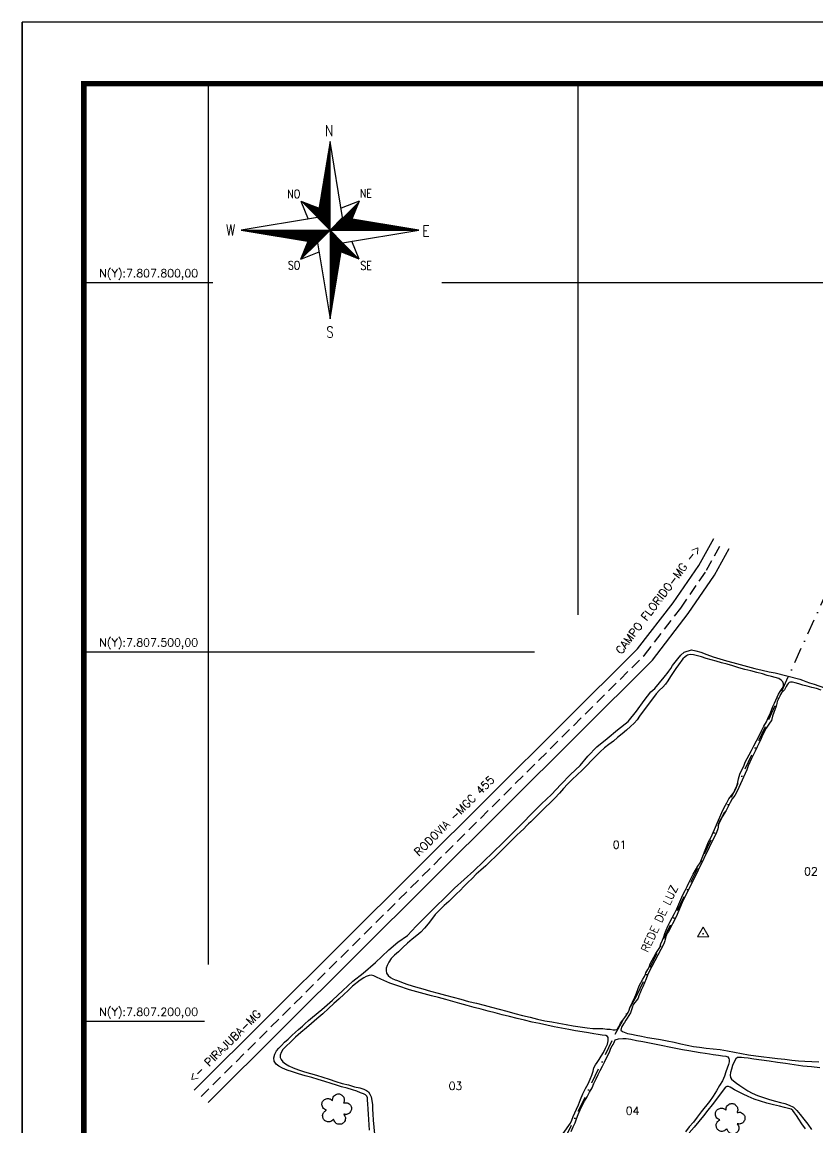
# Model space of a CAD drawing. Header units: millimetres. Extents: x 752549 to 753599, y 7806527 to 7808012.
# Drawn here: x 752549 to 753195, y 7807113 to 7808012 of the extents above; entities that cross this region are included whole.
import ezdxf
from ezdxf.enums import TextEntityAlignment as Align

# ---------------------------------------------------------------- set-up
doc = ezdxf.new("R2010")
doc.units = ezdxf.units.MM
for name, pattern in [('CONTINUO', [0]), ('DASHDOT', [25.4, 12.7, -6.35, 0, -6.35]), ('DASHED', [19.05, 12.7, -6.35]), ('LIN0', [0])]:
    doc.linetypes.add(name, pattern=pattern)
for name, color, linetype in [('0114000699', 1, 'Continuous'), ('0114000699001', 5, 'Continuous'), ('0114000699002', 5, 'Continuous'), ('0114000699003', 5, 'Continuous'), ('0114000699004', 5, 'Continuous'), ('0114000699005', 5, 'Continuous'), ('CONFRONTANTES', 7, 'Continuous'), ('ESTRADA', 1, 'Continuous'), ('MALHA', 8, 'Continuous'), ('MARGEM', 5, 'Continuous'), ('REDE_DE_LUZ', 6, 'DASHDOT'), ('RESERVA', 94, 'Continuous'), ('SETA_NORTE', 3, 'Continuous'), ('TEXTO', 7, 'Continuous')]:
    doc.layers.add(name, color=color, linetype=linetype)
doc.styles.add('ROMANS', font='romans')
doc.styles.add('Simplex', font='simplex.shx')

# ---------------------------------------------------------------- blocks, each defined once
blk = doc.blocks.new('A$C309442C0')
at = {"layer": 'SETA_NORTE', "linetype": 'Continuous'}
h = blk.add_hatch(dxfattribs=at)
h.set_pattern_fill('ANSI31', color=256, scale=0.1375, angle=-90, style=0)
h.set_pattern_definition([(315, (-215853.3434, 13873.16845), (0.3086963042, 0.3086963042), [])])
h.paths.add_polyline_path([(73.46, 97.41), (74.7, 104.95), (60.04, 110.83)])
h = blk.add_hatch(dxfattribs=at)
h.set_pattern_fill('ANSI31', color=256, scale=0.1375, angle=180, style=0)
h.set_pattern_definition([(225, (13869.59828, 216024.21475), (0.3086963042, -0.3086963042), [])])
h.paths.add_polyline_path([(93.84, 97.41), (101.38, 96.17), (107.26, 110.83)])
h = blk.add_hatch(dxfattribs=at)
h.set_pattern_fill('ANSI31', color=256, scale=0.1375, style=0)
h.set_pattern_definition([(45, (-13702.2971, -215849.77324), (-0.3086963042, 0.3086963042), [])])
h.paths.add_polyline_path([(73.46, 77.03), (65.92, 78.27), (60.04, 63.61)])
h = blk.add_hatch(dxfattribs=at)
h.set_pattern_fill('ANSI31', color=256, scale=0.1375, angle=90, style=0)
h.set_pattern_definition([(135, (216020.6446, -13698.72693), (-0.3086963042, -0.3086963042), [])])
h.paths.add_polyline_path([(93.84, 77.03), (92.6, 69.49), (107.26, 63.61)])
for p, q in [((82.47, 152.15), (83.65, 153.33)), ((82.6, 152.91), (83.65, 153.96)), ((82.73, 153.68), (83.65, 154.6)), ((82.85, 154.44), (83.65, 155.24)), ((82.98, 155.2), (83.65, 155.88)), ((83.1, 155.96), (83.65, 156.51)), ((83.23, 156.73), (83.65, 157.15)), ((83.35, 157.49), (83.65, 157.79)), ((83.48, 158.25), (83.65, 158.42)), ((83.6, 159.02), (83.65, 159.06)), ((80.59, 140.71), (83.65, 143.77)), ((80.72, 141.47), (83.65, 144.41)), ((80.84, 142.24), (83.65, 145.05)), ((80.97, 143), (83.65, 145.68)), ((81.09, 143.76), (83.65, 146.32)), ((81.22, 144.53), (83.65, 146.96)), ((81.34, 145.29), (83.65, 147.59)), ((81.47, 146.05), (83.65, 148.23)), ((81.59, 146.81), (83.65, 148.87)), ((81.72, 147.58), (83.65, 149.51)), ((81.85, 148.34), (83.65, 150.14)), ((81.97, 149.1), (83.65, 150.78)), ((82.1, 149.86), (83.65, 151.42)), ((82.22, 150.63), (83.65, 152.05)), ((82.35, 151.39), (83.65, 152.69)), ((78.83, 130.03), (83.65, 134.85)), ((78.96, 130.8), (83.65, 135.49)), ((79.08, 131.56), (83.65, 136.13)), ((79.21, 132.32), (83.65, 136.77)), ((79.33, 133.09), (83.65, 137.4)), ((79.46, 133.85), (83.65, 138.04)), ((79.59, 134.61), (83.65, 138.68)), ((79.71, 135.37), (83.65, 139.31)), ((79.84, 136.14), (83.65, 139.95)), ((79.96, 136.9), (83.65, 140.59)), ((80.09, 137.66), (83.65, 141.22)), ((80.21, 138.42), (83.65, 141.86)), ((80.34, 139.19), (83.65, 142.5)), ((80.46, 139.95), (83.65, 143.14)), ((77.07, 119.36), (83.65, 125.94)), ((77.2, 120.12), (83.65, 126.57)), ((77.32, 120.88), (83.65, 127.21)), ((77.45, 121.65), (83.65, 127.85)), ((77.58, 122.41), (83.65, 128.48)), ((77.7, 123.17), (83.65, 129.12)), ((77.83, 123.93), (83.65, 129.76)), ((77.95, 124.7), (83.65, 130.39)), ((78.08, 125.46), (83.65, 131.03)), ((78.2, 126.22), (83.65, 131.67)), ((78.33, 126.98), (83.65, 132.31)), ((78.45, 127.75), (83.65, 132.94)), ((78.58, 128.51), (83.65, 133.58)), ((78.71, 129.27), (83.65, 134.22)), ((75.31, 108.68), (83.65, 117.02)), ((75.44, 109.44), (83.65, 117.65)), ((75.57, 110.21), (83.65, 118.29)), ((75.69, 110.97), (83.65, 118.93)), ((75.82, 111.73), (83.65, 119.57)), ((75.94, 112.49), (83.65, 120.2)), ((76.07, 113.26), (83.65, 120.84)), ((76.19, 114.02), (83.65, 121.48)), ((76.32, 114.78), (83.65, 122.11)), ((76.44, 115.54), (83.65, 122.75)), ((76.57, 116.31), (83.65, 123.39)), ((76.7, 117.07), (83.65, 124.02)), ((76.82, 117.83), (83.65, 124.66)), ((76.95, 118.59), (83.65, 125.3)), ((60.04, 110.83), (74.7, 104.95)), ((60.04, 110.83), (65.92, 96.17)), ((73.56, 98), (83.65, 108.1)), ((73.68, 98.77), (83.65, 108.74)), ((73.81, 99.53), (83.65, 109.37)), ((73.93, 100.29), (83.65, 110.01)), ((74.06, 101.05), (83.65, 110.65)), ((74.18, 101.82), (83.65, 111.28)), ((74.31, 102.58), (83.65, 111.92)), ((74.43, 103.34), (83.65, 112.56)), ((74.56, 104.1), (83.65, 113.19)), ((74.69, 104.87), (83.65, 113.83)), ((74.81, 105.63), (83.65, 114.47)), ((74.94, 106.39), (83.65, 115.11)), ((75.06, 107.16), (83.65, 115.74)), ((75.19, 107.92), (83.65, 116.38)), ((107.26, 110.83), (92.6, 104.95)), ((107.26, 110.83), (101.38, 96.17)), ((73.53, 97.34), (83.65, 107.46)), ((73.85, 97.02), (83.65, 106.82)), ((74.17, 96.7), (83.65, 106.19)), ((74.49, 96.39), (83.65, 105.55)), ((74.8, 96.07), (83.65, 104.91)), ((75.12, 95.75), (83.65, 104.28)), ((75.44, 95.43), (83.65, 103.64)), ((75.76, 95.11), (83.65, 103)), ((76.08, 94.79), (83.65, 102.37)), ((76.4, 94.47), (83.65, 101.73)), ((76.72, 94.16), (83.65, 101.09)), ((77.03, 93.84), (83.65, 100.45)), ((77.35, 93.52), (83.65, 99.82)), ((77.67, 93.2), (83.65, 99.18)), ((77.99, 92.88), (83.65, 98.54)), ((78.31, 92.56), (83.65, 97.91)), ((78.63, 92.24), (83.65, 97.27)), ((78.94, 91.93), (83.65, 96.63)), ((79.26, 91.61), (83.65, 95.99)), ((79.58, 91.29), (83.65, 95.36)), ((79.9, 90.97), (83.65, 94.72)), ((80.22, 90.65), (83.65, 94.08)), ((80.54, 90.33), (83.65, 93.45)), ((80.86, 90.02), (83.65, 92.81)), ((81.17, 89.7), (83.65, 92.17)), ((81.49, 89.38), (83.65, 91.54)), ((81.81, 89.06), (83.65, 90.9)), ((82.13, 88.74), (83.65, 90.26)), ((83.79, 87.22), (93.97, 97.39)), ((84.43, 87.22), (94.51, 97.3)), ((85.07, 87.22), (95.06, 97.21)), ((85.71, 87.22), (95.61, 97.12)), ((86.34, 87.22), (96.15, 97.03)), ((86.98, 87.22), (96.7, 96.94)), ((87.62, 87.22), (97.25, 96.85)), ((88.25, 87.22), (97.8, 96.76)), ((88.89, 87.22), (98.34, 96.67)), ((89.53, 87.22), (98.89, 96.58)), ((90.17, 87.22), (99.44, 96.49)), ((90.8, 87.22), (99.98, 96.4)), ((91.44, 87.22), (100.53, 96.31)), ((92.08, 87.22), (101.08, 96.22)), ((92.71, 87.22), (101.62, 96.13)), ((93.35, 87.22), (102.17, 96.04)), ((93.99, 87.22), (102.72, 95.95)), ((94.62, 87.22), (103.27, 95.86)), ((95.26, 87.22), (103.81, 95.77)), ((95.9, 87.22), (104.36, 95.68)), ((96.54, 87.22), (104.91, 95.59)), ((97.17, 87.22), (105.45, 95.5)), ((97.81, 87.22), (106, 95.41)), ((98.45, 87.22), (106.55, 95.32)), ((99.08, 87.22), (107.09, 95.23)), ((99.72, 87.22), (107.64, 95.14)), ((100.36, 87.22), (108.19, 95.05)), ((100.99, 87.22), (108.73, 94.96)), ((101.63, 87.22), (109.28, 94.87)), ((102.27, 87.22), (109.83, 94.78)), ((102.91, 87.22), (110.38, 94.69)), ((103.54, 87.22), (110.92, 94.6)), ((104.18, 87.22), (111.47, 94.51)), ((104.82, 87.22), (112.02, 94.42)), ((105.45, 87.22), (112.56, 94.33)), ((106.09, 87.22), (113.11, 94.24)), ((106.73, 87.22), (113.66, 94.15)), ((107.37, 87.22), (114.2, 94.06)), ((108, 87.22), (114.75, 93.97)), ((108.64, 87.22), (115.3, 93.88)), ((109.28, 87.22), (115.84, 93.79)), ((109.91, 87.22), (116.39, 93.7)), ((110.55, 87.22), (116.94, 93.61)), ((111.19, 87.22), (117.49, 93.52)), ((111.82, 87.22), (118.03, 93.43)), ((112.46, 87.22), (118.58, 93.34)), ((113.1, 87.22), (119.13, 93.25)), ((113.74, 87.22), (119.67, 93.16)), ((114.37, 87.22), (120.22, 93.07)), ((115.01, 87.22), (120.77, 92.98)), ((115.65, 87.22), (121.31, 92.89)), ((116.28, 87.22), (121.86, 92.8)), ((116.92, 87.22), (122.41, 92.71)), ((117.56, 87.22), (122.95, 92.62)), ((118.19, 87.22), (123.5, 92.53)), ((118.83, 87.22), (124.05, 92.44)), ((119.47, 87.22), (124.6, 92.35)), ((120.11, 87.22), (125.14, 92.26)), ((120.74, 87.22), (125.69, 92.17)), ((121.38, 87.22), (126.24, 92.08)), ((122.02, 87.22), (126.78, 91.99)), ((122.65, 87.22), (127.33, 91.9)), ((123.29, 87.22), (127.88, 91.81)), ((123.93, 87.22), (128.42, 91.72)), ((124.56, 87.22), (128.97, 91.63)), ((125.2, 87.22), (129.52, 91.54)), ((125.84, 87.22), (130.07, 91.45)), ((126.48, 87.22), (130.61, 91.36)), ((127.11, 87.22), (131.16, 91.27)), ((127.75, 87.22), (131.71, 91.18)), ((128.39, 87.22), (132.25, 91.09)), ((129.02, 87.22), (132.8, 91)), ((129.66, 87.22), (133.35, 90.91)), ((130.3, 87.22), (133.89, 90.82)), ((130.94, 87.22), (134.44, 90.73)), ((131.57, 87.22), (134.99, 90.64)), ((132.21, 87.22), (135.53, 90.55)), ((132.85, 87.22), (136.08, 90.46)), ((133.48, 87.22), (136.63, 90.37)), ((134.12, 87.22), (137.18, 90.28)), ((134.76, 87.22), (137.72, 90.19)), ((135.39, 87.22), (138.27, 90.1)), ((136.03, 87.22), (138.82, 90.01)), ((136.67, 87.22), (139.36, 89.92)), ((137.31, 87.22), (139.91, 89.83)), ((11.78, 87.19), (11.81, 87.22)), ((12.32, 87.1), (12.45, 87.22)), ((12.87, 87.01), (13.08, 87.22)), ((13.42, 86.92), (13.72, 87.22)), ((13.97, 86.83), (14.36, 87.22)), ((14.51, 86.74), (15, 87.22)), ((15.06, 86.65), (15.63, 87.22)), ((15.61, 86.56), (16.27, 87.22)), ((16.15, 86.47), (16.91, 87.22)), ((16.7, 86.38), (17.54, 87.22)), ((17.25, 86.29), (18.18, 87.22)), ((17.79, 86.2), (18.82, 87.22)), ((18.34, 86.11), (19.45, 87.22)), ((18.89, 86.02), (20.09, 87.22)), ((19.43, 85.93), (20.73, 87.22)), ((19.98, 85.84), (21.37, 87.22)), ((20.53, 85.75), (22, 87.22)), ((21.08, 85.66), (22.64, 87.22)), ((21.62, 85.57), (23.28, 87.22)), ((22.17, 85.48), (23.91, 87.22)), ((22.72, 85.39), (24.55, 87.22)), ((23.26, 85.3), (25.19, 87.22)), ((23.81, 85.21), (25.82, 87.22)), ((24.36, 85.12), (26.46, 87.22)), ((24.9, 85.03), (27.1, 87.22)), ((25.45, 84.94), (27.74, 87.22)), ((26, 84.85), (28.37, 87.22)), ((26.54, 84.76), (29.01, 87.22)), ((27.09, 84.67), (29.65, 87.22)), ((27.64, 84.58), (30.28, 87.22)), ((28.19, 84.49), (30.92, 87.22)), ((28.73, 84.4), (31.56, 87.22)), ((29.28, 84.31), (32.2, 87.22)), ((29.83, 84.22), (32.83, 87.22)), ((30.37, 84.12), (33.47, 87.22)), ((30.92, 84.03), (34.11, 87.22)), ((31.47, 83.94), (34.74, 87.22)), ((32.01, 83.85), (35.38, 87.22)), ((32.56, 83.76), (36.02, 87.22)), ((33.11, 83.67), (36.65, 87.22)), ((33.66, 83.58), (37.29, 87.22)), ((34.2, 83.49), (37.93, 87.22)), ((34.75, 83.4), (38.57, 87.22)), ((35.3, 83.31), (39.2, 87.22)), ((35.84, 83.22), (39.84, 87.22)), ((36.39, 83.13), (40.48, 87.22)), ((36.94, 83.04), (41.11, 87.22)), ((37.48, 82.95), (41.75, 87.22)), ((38.03, 82.86), (42.39, 87.22)), ((38.58, 82.77), (43.02, 87.22)), ((39.12, 82.68), (43.66, 87.22)), ((39.67, 82.59), (44.3, 87.22)), ((40.22, 82.5), (44.94, 87.22)), ((40.77, 82.41), (45.57, 87.22)), ((41.31, 82.32), (46.21, 87.22)), ((41.86, 82.23), (46.85, 87.22)), ((42.41, 82.14), (47.48, 87.22)), ((42.95, 82.05), (48.12, 87.22)), ((43.5, 81.96), (48.76, 87.22)), ((44.05, 81.87), (49.4, 87.22)), ((44.59, 81.78), (50.03, 87.22)), ((45.14, 81.69), (50.67, 87.22)), ((45.69, 81.6), (51.31, 87.22)), ((46.23, 81.51), (51.94, 87.22)), ((46.78, 81.42), (52.58, 87.22)), ((47.33, 81.33), (53.22, 87.22)), ((47.88, 81.24), (53.85, 87.22)), ((48.42, 81.15), (54.49, 87.22)), ((48.97, 81.06), (55.13, 87.22)), ((49.52, 80.97), (55.77, 87.22)), ((50.06, 80.88), (56.4, 87.22)), ((50.61, 80.79), (57.04, 87.22)), ((51.16, 80.7), (57.68, 87.22)), ((51.7, 80.61), (58.31, 87.22)), ((52.25, 80.52), (58.95, 87.22)), ((52.8, 80.43), (59.59, 87.22)), ((53.35, 80.34), (60.22, 87.22)), ((53.89, 80.25), (60.86, 87.22)), ((54.44, 80.16), (61.5, 87.22)), ((54.99, 80.07), (62.14, 87.22)), ((55.53, 79.98), (62.77, 87.22)), ((56.08, 79.89), (63.41, 87.22)), ((56.63, 79.8), (64.05, 87.22)), ((57.17, 79.71), (64.68, 87.22)), ((57.72, 79.62), (65.32, 87.22)), ((58.27, 79.53), (65.96, 87.22)), ((58.81, 79.44), (66.59, 87.22)), ((59.36, 79.35), (67.23, 87.22)), ((59.91, 79.26), (67.87, 87.22)), ((83.65, 87.22), (60.04, 63.61)), ((60.46, 79.17), (68.51, 87.22)), ((61, 79.08), (69.14, 87.22)), ((61.55, 78.99), (69.78, 87.22)), ((62.1, 78.9), (70.42, 87.22)), ((62.64, 78.81), (71.05, 87.22)), ((63.19, 78.72), (71.69, 87.22)), ((63.74, 78.63), (72.33, 87.22)), ((64.28, 78.54), (72.97, 87.22)), ((64.83, 78.45), (73.6, 87.22)), ((65.38, 78.36), (74.24, 87.22)), ((65.92, 78.27), (74.88, 87.22)), ((66.47, 78.18), (75.51, 87.22)), ((67.02, 78.09), (76.15, 87.22)), ((67.57, 78), (76.79, 87.22)), ((68.11, 77.91), (77.42, 87.22)), ((68.66, 77.82), (78.06, 87.22)), ((69.21, 77.73), (78.7, 87.22)), ((69.75, 77.64), (79.34, 87.22)), ((70.3, 77.55), (79.97, 87.22)), ((70.85, 77.46), (80.61, 87.22)), ((71.39, 77.37), (81.25, 87.22)), ((71.94, 77.28), (81.88, 87.22)), ((72.49, 77.19), (82.52, 87.22)), ((73.04, 77.1), (83.16, 87.22)), ((82.45, 88.42), (83.65, 89.62)), ((82.77, 88.1), (83.65, 88.99)), ((83.09, 87.79), (83.65, 88.35)), ((83.4, 87.47), (83.65, 87.71)), ((83.65, 87.08), (83.72, 87.15)), ((83.65, 86.44), (84.04, 86.83)), ((83.65, 85.8), (84.36, 86.51)), ((83.65, 85.17), (84.68, 86.19)), ((83.65, 84.53), (85, 85.87)), ((83.65, 83.89), (85.32, 85.56)), ((83.65, 83.25), (85.63, 85.24)), ((83.65, 82.62), (85.95, 84.92)), ((83.65, 81.98), (86.27, 84.6)), ((83.65, 81.34), (86.59, 84.28)), ((83.65, 80.71), (86.91, 83.96)), ((83.65, 80.07), (87.23, 83.64)), ((83.65, 79.43), (87.54, 83.33)), ((83.65, 78.8), (87.86, 83.01)), ((83.65, 78.16), (88.18, 82.69)), ((83.65, 77.52), (88.5, 82.37)), ((83.65, 76.88), (88.82, 82.05)), ((83.65, 76.25), (89.14, 81.73)), ((83.65, 75.61), (89.46, 81.42)), ((83.65, 74.97), (89.77, 81.1)), ((137.94, 87.22), (140.46, 89.74)), ((138.58, 87.22), (141, 89.65)), ((139.22, 87.22), (141.55, 89.56)), ((139.85, 87.22), (142.1, 89.46)), ((140.49, 87.22), (142.64, 89.37)), ((141.13, 87.22), (143.19, 89.28)), ((141.76, 87.22), (143.74, 89.19)), ((142.4, 87.22), (144.29, 89.1)), ((143.04, 87.22), (144.83, 89.01)), ((143.68, 87.22), (145.38, 88.92)), ((144.31, 87.22), (145.93, 88.83)), ((144.95, 87.22), (146.47, 88.74)), ((145.59, 87.22), (147.02, 88.65)), ((146.22, 87.22), (147.57, 88.56)), ((146.86, 87.22), (148.11, 88.47)), ((147.5, 87.22), (148.66, 88.38)), ((148.14, 87.22), (149.21, 88.29)), ((148.77, 87.22), (149.76, 88.2)), ((149.41, 87.22), (150.3, 88.11)), ((150.05, 87.22), (150.85, 88.02)), ((150.68, 87.22), (151.4, 87.93)), ((151.32, 87.22), (151.94, 87.84)), ((151.96, 87.22), (152.49, 87.75)), ((152.59, 87.22), (153.04, 87.66)), ((153.23, 87.22), (153.58, 87.57)), ((153.87, 87.22), (154.13, 87.48)), ((154.51, 87.22), (154.68, 87.39)), ((155.14, 87.22), (155.22, 87.3)), ((60.04, 63.61), (65.92, 78.27)), ((83.65, 74.34), (90.09, 80.78)), ((83.65, 73.7), (90.41, 80.46)), ((83.65, 73.06), (90.73, 80.14)), ((83.65, 72.42), (91.05, 79.82)), ((83.65, 71.79), (91.37, 79.5)), ((83.65, 71.15), (91.69, 79.19)), ((83.65, 70.51), (92, 78.87)), ((83.65, 69.88), (92.32, 78.55)), ((83.65, 69.24), (92.64, 78.23)), ((83.65, 68.6), (92.96, 77.91)), ((83.65, 67.97), (93.28, 77.59)), ((83.65, 67.33), (93.6, 77.27)), ((83.65, 66.69), (93.81, 76.86)), ((83.65, 66.05), (93.69, 76.09)), ((83.65, 65.42), (93.56, 75.33)), ((83.65, 64.78), (93.44, 74.57)), ((83.65, 64.14), (93.31, 73.8)), ((83.65, 63.51), (93.19, 73.04)), ((83.65, 62.87), (93.06, 72.28)), ((107.26, 63.61), (101.38, 78.27)), ((60.04, 63.61), (74.7, 69.49)), ((83.65, 62.23), (92.94, 71.52)), ((83.65, 61.6), (92.81, 70.75)), ((83.65, 60.96), (92.68, 69.99)), ((83.65, 60.32), (92.56, 69.23)), ((83.65, 59.68), (92.43, 68.47)), ((83.65, 59.05), (92.31, 67.7)), ((83.65, 58.41), (92.18, 66.94)), ((83.65, 57.77), (92.06, 66.18)), ((83.65, 57.14), (91.93, 65.42)), ((83.65, 56.5), (91.8, 64.65)), ((83.65, 55.86), (91.68, 63.89)), ((83.65, 55.22), (91.55, 63.13)), ((107.26, 63.61), (92.6, 69.49)), ((83.65, 54.59), (91.43, 62.37)), ((83.65, 53.95), (91.3, 61.6)), ((83.65, 53.31), (91.18, 60.84)), ((83.65, 52.68), (91.05, 60.08)), ((83.65, 52.04), (90.93, 59.31)), ((83.65, 51.4), (90.8, 58.55)), ((83.65, 50.77), (90.67, 57.79)), ((83.65, 50.13), (90.55, 57.03)), ((83.65, 49.49), (90.42, 56.26)), ((83.65, 48.85), (90.3, 55.5)), ((83.65, 48.22), (90.17, 54.74)), ((83.65, 47.58), (90.05, 53.98)), ((83.65, 46.94), (89.92, 53.21)), ((83.65, 46.31), (89.79, 52.45)), ((83.65, 45.67), (89.67, 51.69)), ((83.65, 45.03), (89.54, 50.93)), ((83.65, 44.4), (89.42, 50.16)), ((83.65, 43.76), (89.29, 49.4)), ((83.65, 43.12), (89.17, 48.64)), ((83.65, 42.48), (89.04, 47.87)), ((83.65, 41.85), (88.92, 47.11)), ((83.65, 41.21), (88.79, 46.35)), ((83.65, 40.57), (88.66, 45.59)), ((83.65, 39.94), (88.54, 44.82)), ((83.65, 39.3), (88.41, 44.06)), ((83.65, 38.66), (88.29, 43.3)), ((83.65, 38.02), (88.16, 42.54)), ((83.65, 37.39), (88.04, 41.77)), ((83.65, 36.75), (87.91, 41.01)), ((83.65, 36.11), (87.78, 40.25)), ((83.65, 35.48), (87.66, 39.49)), ((83.65, 34.84), (87.53, 38.72)), ((83.65, 34.2), (87.41, 37.96)), ((83.65, 33.57), (87.28, 37.2)), ((83.65, 32.93), (87.16, 36.43)), ((83.65, 32.29), (87.03, 35.67)), ((83.65, 31.65), (86.91, 34.91)), ((83.65, 31.02), (86.78, 34.15)), ((83.65, 30.38), (86.65, 33.38)), ((83.65, 29.74), (86.53, 32.62)), ((83.65, 29.11), (86.4, 31.86)), ((83.65, 28.47), (86.28, 31.1)), ((83.65, 27.83), (86.15, 30.33)), ((83.65, 27.2), (86.03, 29.57)), ((83.65, 26.56), (85.9, 28.81)), ((83.65, 25.92), (85.77, 28.05)), ((83.65, 25.28), (85.65, 27.28)), ((83.65, 24.65), (85.52, 26.52)), ((83.65, 24.01), (85.4, 25.76)), ((83.65, 23.37), (85.27, 25)), ((83.65, 22.74), (85.15, 24.23)), ((83.65, 22.1), (85.02, 23.47)), ((83.65, 21.46), (84.9, 22.71)), ((83.65, 20.83), (84.77, 21.94)), ((83.65, 20.19), (84.64, 21.18)), ((83.65, 19.55), (84.52, 20.42)), ((83.65, 18.91), (84.39, 19.66)), ((83.65, 18.28), (84.27, 18.89)), ((83.65, 17.64), (84.14, 18.13)), ((83.65, 17), (84.02, 17.37)), ((83.65, 16.37), (83.89, 16.61)), ((83.65, 15.73), (83.76, 15.84))]:
    blk.add_line(p, q, dxfattribs=at)
blk.add_lwpolyline([(93.84, 77.03), (155.72, 87.22), (93.84, 97.41), (83.65, 159.29), (73.46, 97.41), (11.58, 87.22), (73.46, 77.03), (83.65, 15.15)], close=True, dxfattribs=at)
for points in [[(83.65, 87.22), (83.65, 159.29)], [(83.65, 87.22), (73.46, 97.41)], [(83.65, 87.22), (93.84, 97.41)], [(11.58, 87.22), (155.72, 87.22)], [(83.65, 87.22), (73.46, 77.03)], [(83.65, 87.22), (93.84, 77.03)], [(83.65, 87.22), (83.65, 15.15)]]:
    blk.add_lwpolyline(points, dxfattribs=at)
at = {"layer": 'SETA_NORTE', "color": 7, "lineweight": 30, "style": 'ROMANS', "width": 0.8}
for s, height, p in [('N ', 8.938, (79.47, 163.6)), ('NO', 6.875, (49.06, 113.22)), ('NE', 6.875, (107.97, 113.71)), ('W', 8.94, (-0.68, 82.95)), ('E', 8.94, (158.6, 82.11)), ('SO', 6.875, (49.53, 55.28)), ('SE', 6.875, (108.31, 55.02)), ('S', 8.94, (80.57, 0))]:
    blk.add_text(s, height=height, dxfattribs=at).set_placement(p)
blk = doc.blocks.new('mato')
at = {"layer": 'RESERVA', "linetype": 'CONTINUO', "elevation": 46.69}
blk.add_lwpolyline([(753331.72, 7807295.74), (753330.99, 7807296.12), (753330.16, 7807296.57), (753329.34, 7807297.12), (753328.8, 7807297.88), (753328.39, 7807298.7), (753328.13, 7807299.53), (753328.03, 7807300.25), (753328.05, 7807300.94), (753328.17, 7807301.58), (753328.36, 7807302.21), (753328.63, 7807302.79), (753328.96, 7807303.31), (753329.3, 7807303.71), (753329.71, 7807304.05), (753330.2, 7807304.36), (753330.86, 7807304.73), (753331.57, 7807305.05), (753332.27, 7807305.28), (753332.84, 7807305.29), (753333.37, 7807305.21), (753333.85, 7807305.08), (753334.28, 7807305), (753334.69, 7807304.89), (753335.11, 7807304.71), (753335.67, 7807304.29), (753336.2, 7807303.89), (753336.62, 7807303.62), (753336.73, 7807304.43), (753336.87, 7807305.37), (753337.1, 7807306.33), (753337.63, 7807307.1), (753338.26, 7807307.76), (753338.95, 7807308.29), (753339.6, 7807308.64), (753340.24, 7807308.85), (753340.89, 7807308.95), (753341.55, 7807308.99), (753342.19, 7807308.94), (753342.79, 7807308.81), (753343.28, 7807308.62), (753343.74, 7807308.35), (753344.2, 7807308), (753344.77, 7807307.5), (753345.31, 7807306.95), (753345.76, 7807306.37), (753345.97, 7807305.83), (753346.08, 7807305.31), (753346.12, 7807304.81), (753346.19, 7807304.38), (753346.23, 7807303.96), (753346.2, 7807303.51), (753346, 7807302.83), (753345.8, 7807302.2), (753345.7, 7807301.71), (753346.51, 7807301.78), (753347.46, 7807301.85), (753348.45, 7807301.83), (753349.31, 7807301.48), (753350.09, 7807301), (753350.76, 7807300.44), (753351.23, 7807299.88), (753351.58, 7807299.3), (753351.83, 7807298.69), (753352, 7807298.05), (753352.09, 7807297.42), (753352.09, 7807296.8), (753352.01, 7807296.28), (753351.85, 7807295.77), (753351.6, 7807295.25), (753351.24, 7807294.59), (753350.82, 7807293.94), (753350.35, 7807293.37), (753349.87, 7807293.06), (753349.38, 7807292.84), (753348.9, 7807292.69), (753348.5, 7807292.53), (753348.09, 7807292.4), (753347.65, 7807292.33), (753346.94, 7807292.38), (753346.29, 7807292.44), (753345.83, 7807292.42), (753346.23, 7807291.71), (753346.69, 7807290.88), (753347.09, 7807289.97), (753347.13, 7807289.05), (753347.03, 7807288.14), (753346.8, 7807287.29), (753346.5, 7807286.63), (753346.11, 7807286.07), (753345.66, 7807285.59), (753345.15, 7807285.16), (753344.61, 7807284.82), (753344.06, 7807284.56), (753343.55, 7807284.41), (753343.02, 7807284.34), (753342.45, 7807284.35), (753341.69, 7807284.4), (753340.93, 7807284.51), (753340.21, 7807284.7), (753339.72, 7807285), (753339.32, 7807285.35), (753338.99, 7807285.72), (753338.67, 7807286.02), (753338.39, 7807286.34), (753338.13, 7807286.71), (753337.88, 7807287.37), (753337.66, 7807287.99), (753337.45, 7807288.44), (753336.84, 7807287.89), (753336.13, 7807287.26), (753335.34, 7807286.67), (753334.44, 7807286.43), (753333.53, 7807286.33), (753332.66, 7807286.36), (753331.94, 7807286.52), (753331.31, 7807286.77), (753330.74, 7807287.11), (753330.22, 7807287.5), (753329.76, 7807287.95), (753329.39, 7807288.44), (753329.13, 7807288.9), (753328.95, 7807289.4), (753328.83, 7807289.96), (753328.71, 7807290.71), (753328.65, 7807291.48), (753328.68, 7807292.22), (753328.86, 7807292.76), (753329.12, 7807293.23), (753329.41, 7807293.64), (753329.62, 7807294.02), (753329.87, 7807294.36), (753330.18, 7807294.69), (753330.77, 7807295.08), (753331.33, 7807295.44)], close=True, dxfattribs=at)

msp = doc.modelspace()

# ---------------------------------------------------------------- linework, layer by layer
at = {"layer": '0114000699', "elevation": 575.59}
for points in [[(752830.69, 7807111.4), (752830.37, 7807115.9), (752829.99, 7807120.22), (752829.73, 7807124.46), (752829.58, 7807128.6), (752829.39, 7807132.71), (752829.12, 7807135.83), (752828.95, 7807137.75), (752828.48, 7807139.03), (752827.53, 7807140.1), (752825.8, 7807140.89), (752823.46, 7807141.77), (752820.37, 7807143.02), (752816.79, 7807144.28), (752812.53, 7807145.51), (752807.89, 7807146.73), (752803.76, 7807147.93), (752799.4, 7807149.42), (752794.43, 7807150.99), (752789.09, 7807152.47), (752783.73, 7807154.1), (752778.32, 7807155.62), (752773.09, 7807157.16), (752768.15, 7807158.8), (752763.78, 7807160.29), (752760.07, 7807161.71), (752756.97, 7807163.38), (752754.77, 7807165.18), (752753.22, 7807167.47), (752752.98, 7807170.33), (752753.74, 7807173.05), (752755.23, 7807175.85), (752756.97, 7807178.12), (752759.07, 7807180.33), (752761.62, 7807182.91), (752764.55, 7807185.46), (752767.46, 7807188.24), (752770.47, 7807190.97), (752773.13, 7807193.33), (752776.12, 7807196.05), (752778.15, 7807197.85), (752781.07, 7807200.43), (752784.24, 7807203.14), (752791.91, 7807209.45), (752800.62, 7807216.96), (752809.06, 7807224.91), (752817.18, 7807232.41), (752825.54, 7807238.88), (752835.43, 7807247.6), (752840.71, 7807252.58), (752846.46, 7807257.96), (752853.52, 7807264.15), (752861.38, 7807269.51), (752868.51, 7807277.23), (752876.34, 7807284.98), (752884.16, 7807292.82), (752891.97, 7807300.57), (752899.65, 7807308.05), (752907.44, 7807315.2), (752915.48, 7807322.12), (752923.13, 7807329.56), (752930.96, 7807337.27), (752938.94, 7807344.8), (752946.72, 7807352.65), (752954.75, 7807360.73), (752962.45, 7807368.7), (752970.37, 7807376.45), (752978.32, 7807384.12), (752985.94, 7807392.27), (752993.93, 7807400.41), (753001.69, 7807407.57), (753007.99, 7807415.35), (753015.35, 7807422.88), (753023.61, 7807429.58), (753031.96, 7807436.58), (753040.59, 7807443.34), (753047.36, 7807451.81), (753053.78, 7807460.54), (753059.18, 7807467.58), (753062.27, 7807470.22), (753069.96, 7807479.31), (753071.02, 7807480.85), (753072.2, 7807482.3), (753073.63, 7807484.18), (753075.23, 7807486.43), (753076.63, 7807488.88), (753080.86, 7807494.43), (753083.32, 7807497.21), (753086.22, 7807499.69), (753092.15, 7807501.75), (753095.52, 7807500.93), (753099.66, 7807499.63), (753104.56, 7807497.92), (753109.73, 7807495.97), (753115.04, 7807494.25), (753120.38, 7807492.7), (753125.77, 7807491.26), (753131.56, 7807489.74), (753137.51, 7807488.13), (753143.62, 7807486.51), (753149.52, 7807485.02), (753155.18, 7807483.74), (753160.1, 7807482.9), (753180, 7807477.72), (753182.18, 7807476.87), (753184.88, 7807475.9), (753188, 7807474.85), (753191.66, 7807473.69), (753200.03, 7807470.87)], [(753184.62, 7807112.65), (753181.62, 7807116.7), (753179.27, 7807120.39), (753177.33, 7807123.32), (753175.69, 7807125.55), (753174.48, 7807127.29), (753172.92, 7807128.49), (753170.84, 7807129.13), (753167.73, 7807129.89), (753163.46, 7807130.93), (753158.57, 7807131.95), (753153.31, 7807133.27), (753148, 7807134.87), (753142.88, 7807136.68), (753138.13, 7807138.69), (753133.91, 7807140.6), (753130.16, 7807142.46), (753126.95, 7807144.27), (753124.87, 7807145.64), (753123.38, 7807146.46), (753122.1, 7807146.84), (753120.91, 7807146.92), (753119.6, 7807146.5), (753108.77, 7807131.91), (753105.44, 7807127.59), (753101.75, 7807123.2), (753098.02, 7807118.49), (753094.23, 7807113.83), (753090.27, 7807109.25)]]:
    msp.add_lwpolyline(points, dxfattribs=at)
at = {"layer": '0114000699001', "elevation": 578.8}
msp.add_lwpolyline([(752857.89, 7807231.18), (752861.87, 7807229.87), (752867.91, 7807227.92), (752874.02, 7807226.16), (752880.21, 7807224.45), (752886.28, 7807222.74), (752892.39, 7807221.13), (752898.61, 7807219.5), (752904.86, 7807217.8), (752911.14, 7807216.09), (752917.53, 7807214.52), (752923.67, 7807212.93), (752929.82, 7807211.23), (752935.96, 7807209.64), (752942.2, 7807207.98), (752948.57, 7807206.14), (752954.93, 7807204.62), (752961.12, 7807203.12), (752967.1, 7807201.6), (752972.97, 7807200.38), (752978.74, 7807199.33), (752984.5, 7807198.27), (752990.24, 7807197.28), (752995.99, 7807196.25), (753001.77, 7807195.29), (753007.28, 7807194.51), (753011.93, 7807194.08), (753016.22, 7807194.01), (753020.14, 7807193.9), (753023.43, 7807193.61), (753025.95, 7807193.46), (753028.46, 7807193.01), (753030.19, 7807192.91), (753031.48, 7807193.31), (753032.2, 7807193.99), (753032.97, 7807195.32), (753033.67, 7807196.55), (753034.46, 7807198.29), (753036.38, 7807200.88), (753037.87, 7807202.86), (753039.36, 7807204.94), (753040.58, 7807206.9), (753041.55, 7807208.94), (753042.15, 7807210.94), (753046.19, 7807219.58), (753047.39, 7807222.71), (753048.48, 7807225.77), (753049.64, 7807228.82), (753052.69, 7807234.24), (753053.85, 7807236.39), (753054.63, 7807238.11), (753055.1, 7807239.37), (753055.79, 7807240.56), (753056.64, 7807242.06), (753057.59, 7807243.99), (753058.55, 7807246.43), (753063, 7807254.88), (753064.89, 7807257.32), (753066.36, 7807259.91), (753067.32, 7807262.75), (753068.53, 7807265.66), (753069.52, 7807268.38), (753070.45, 7807271.15), (753071.47, 7807273.85), (753072.81, 7807277.05), (753074.38, 7807280.49), (753076.36, 7807283.85), (753078.27, 7807287.39), (753080.16, 7807291.17), (753081.93, 7807295.01), (753083.42, 7807298.9), (753085.18, 7807302.64), (753087.02, 7807306.05), (753088.63, 7807309.46), (753090.29, 7807313.02), (753091.9, 7807316.22), (753093.49, 7807319.44), (753095.25, 7807322.66), (753097.15, 7807325.81), (753099.11, 7807328.63), (753105.86, 7807345.73), (753108, 7807349.33), (753116.59, 7807369.38), (753118.72, 7807373.45), (753120.67, 7807377.35), (753122.42, 7807380.57), (753124.53, 7807383.32), (753126.69, 7807386.02), (753128.25, 7807389.16), (753129.39, 7807392.87), (753130.15, 7807396.83), (753131.34, 7807400.69), (753132.98, 7807404.13), (753134.56, 7807407.26), (753135.76, 7807410.34), (753137.2, 7807413.43), (753138.88, 7807416.47), (753140.8, 7807419.85), (753142.73, 7807423.65), (753144.8, 7807427.68), (753146.99, 7807431.76), (753148.91, 7807435.77), (753150.81, 7807439.72), (753152.88, 7807443.25), (753154.13, 7807445.9), (753155.12, 7807448.31), (753156.12, 7807450.58), (753158.25, 7807455.57), (753159.46, 7807458.2), (753160.47, 7807460.61), (753161.65, 7807463.07), (753162.75, 7807465.52), (753164.04, 7807467.89), (753165.6, 7807470.13), (753166.72, 7807472.18), (753166.91, 7807474.08), (753166.22, 7807475.65), (753164.97, 7807477.11), (753162.95, 7807478.21), (753160.11, 7807479.07), (753156.93, 7807479.98), (753153.66, 7807480.84), (753149.61, 7807482.01), (753145.06, 7807483.35), (753140.24, 7807484.51), (753135.34, 7807485.78), (753130.44, 7807487.11), (753125.61, 7807488.56), (753120.95, 7807490), (753116.53, 7807491.17), (753112.24, 7807492.3), (753108.09, 7807493.48), (753104.02, 7807494.7), (753100.21, 7807495.95), (753093.82, 7807497.62), (753091.6, 7807497.77), (753089.98, 7807497.51), (753088.89, 7807497.18), (753087.95, 7807496.63), (753086.89, 7807495.85), (753085.18, 7807494.22), (753081.54, 7807489.39), (753079.42, 7807486.42), (753077.27, 7807483.22), (753075.07, 7807479.92), (753072.87, 7807476.58), (753070.85, 7807473.81), (753068.73, 7807471.36), (753066.14, 7807468.76), (753063.34, 7807465.96), (753049.97, 7807447.8), (753048.03, 7807444.89), (753045.48, 7807441.98), (753042.5, 7807439.3), (753039.19, 7807436.37), (753035.69, 7807433.51), (753032.14, 7807430.51), (753028.68, 7807427.53), (753025.09, 7807424.8), (753021.48, 7807421.92), (753017.88, 7807418.77), (753014.34, 7807415.38), (753010.79, 7807411.67), (753007.16, 7807407.78), (753003.23, 7807403.88), (752999.26, 7807400.04), (752995.27, 7807396.25), (752991.49, 7807392.53), (752988.07, 7807388.9), (752984.83, 7807385.1), (752981.13, 7807381.14), (752977.33, 7807377.3), (752973.6, 7807373.86), (752970.18, 7807370.51), (752966.97, 7807367.42), (752964.08, 7807364.47), (752961.56, 7807361.94), (752959.87, 7807360.28), (752958.25, 7807358.53), (752956, 7807356.31), (752953.25, 7807353.78), (752950.15, 7807350.96), (752947.01, 7807347.93), (752944.01, 7807344.91), (752940.75, 7807341.58), (752936.96, 7807337.82), (752932.92, 7807333.84), (752928.84, 7807329.88), (752925.01, 7807326.05), (752920.98, 7807322.64), (752917.29, 7807319.36), (752913.94, 7807315.9), (752910.59, 7807312.63), (752907.32, 7807309.39), (752904.16, 7807306.25), (752901.26, 7807303.32), (752898.35, 7807300.39), (752895.1, 7807297.33), (752891.32, 7807293.89), (752887.43, 7807290.25), (752883.92, 7807286.56), (752880.87, 7807282.71), (752878.15, 7807278.98), (752875.33, 7807275.51), (752872.36, 7807272.32), (752868.96, 7807269.47), (752865.35, 7807266.58), (752861.5, 7807263.33), (752857.74, 7807259.79), (752854.14, 7807256.38), (752850.86, 7807253.56), (752848.27, 7807250.87), (752846.34, 7807248.01), (752844.91, 7807245.24), (752844.16, 7807243.1), (752844.05, 7807241.1), (752844.58, 7807238.95), (752845.86, 7807236.96), (752847.7, 7807235.36), (752849.59, 7807234.35), (752850.94, 7807233.74), (752851.48, 7807233.54), (752851.49, 7807233.53), (752851.49, 7807233.53), (752851.49, 7807233.53), (752851.49, 7807233.54), (752851.49, 7807233.54), (752851.49, 7807233.53), (752851.49, 7807233.53), (752851.49, 7807233.53), (752851.49, 7807233.53), (752851.49, 7807233.53), (752851.49, 7807233.53), (752851.49, 7807233.53), (752851.49, 7807233.53), (752851.49, 7807233.53), (752851.49, 7807233.53), (752851.49, 7807233.53), (752851.49, 7807233.54), (752851.49, 7807233.53), (752851.49, 7807233.53), (752851.49, 7807233.53), (752851.61, 7807233.49), (752852.44, 7807233.2), (752854.67, 7807232.41)], close=True, dxfattribs=at)
at = {"layer": '0114000699002', "elevation": 578.8}
msp.add_lwpolyline([(753197.4, 7807468.97), (753193.69, 7807470.14), (753189.83, 7807471.07), (753186.01, 7807472.04), (753182.5, 7807473.04), (753179.24, 7807474.08), (753176.25, 7807474.92), (753174.19, 7807475.37), (753172.57, 7807475.43), (753171.4, 7807475.1), (753170.53, 7807474.41), (753169.65, 7807473.19), (753168.85, 7807471.75), (753168.15, 7807470.35), (753167.49, 7807469.21), (753166.46, 7807468.01), (753165.29, 7807466.69), (753164.4, 7807465.29), (753163.69, 7807463.91), (753163.05, 7807462.5), (753162.38, 7807461.18), (753161.78, 7807459.59), (753161.29, 7807458.06), (753160.74, 7807455.77), (753157.9, 7807447.62), (753157.05, 7807444.34), (753155.96, 7807442.82), (753152.79, 7807438.03), (753150, 7807432.82), (753148.58, 7807429.69), (753146.92, 7807426.15), (753145.29, 7807422.8), (753143.7, 7807419.28), (753142.19, 7807416.15), (753140.83, 7807413.43), (753139.5, 7807410.51), (753138.15, 7807407.47), (753136.94, 7807404.24), (753130.63, 7807389.71), (753129.01, 7807386.3), (753127.15, 7807383.28), (753125.04, 7807380.65), (753123.38, 7807377.65), (753121.88, 7807374.44), (753120.32, 7807371.06), (753114.87, 7807362.55), (753114, 7807360.2), (753113.68, 7807357.69), (753113.4, 7807356.36), (753113.16, 7807355.28), (753112.76, 7807354.01), (753112.03, 7807352.44), (753111.06, 7807350.44), (753093.19, 7807313.83), (753090.02, 7807307.48), (753084.4, 7807296.35), (753079.53, 7807284.67), (753073.53, 7807272.74), (753072.46, 7807271.41), (753071.38, 7807268.87), (753070.96, 7807267.29), (753070.36, 7807265.13), (753069.54, 7807262.76), (753057.4, 7807239.88), (753056.43, 7807237.3), (753055.34, 7807234.32), (753054.05, 7807231.14), (753052.5, 7807227.97), (753051.31, 7807225.26), (753050.39, 7807223.14), (753049.96, 7807221.86), (753049.37, 7807220.5), (753048.69, 7807218.69), (753047.56, 7807216.89), (753046.16, 7807215.2), (753045.12, 7807213.85), (753044.57, 7807212.85), (753044.12, 7807211.7), (753042.44, 7807206.67), (753039.85, 7807202.41), (753038.66, 7807200.67), (753037.58, 7807198.89), (753036.82, 7807197.79), (753036, 7807196.51), (753035.28, 7807195.21), (753034.89, 7807193.95), (753034.82, 7807192.73), (753035.99, 7807191.54), (753040.18, 7807190.08), (753043.49, 7807189.51), (753047.28, 7807188.69), (753051.61, 7807187.76), (753056.46, 7807186.83), (753061.71, 7807185.95), (753067.03, 7807185.07), (753072.39, 7807184.06), (753077.9, 7807182.96), (753083.4, 7807181.71), (753088.67, 7807180.51), (753093.61, 7807179.48), (753098.63, 7807178.77), (753103.95, 7807178.19), (753109.63, 7807177.56), (753115.49, 7807176.88), (753121.21, 7807175.88), (753126.97, 7807174.77), (753132.79, 7807173.71), (753138.5, 7807172.69), (753144.25, 7807171.8), (753161.91, 7807169.59), (753167.87, 7807169), (753173.56, 7807168.36), (753178.93, 7807167.78), (753184.18, 7807167.43), (753189.66, 7807167.3), (753195.53, 7807166.89)], dxfattribs=at)
at = {"layer": '0114000699003', "elevation": 578.8}
msp.add_lwpolyline([(752988.02, 7807108.68), (752993.98, 7807117.16), (752994.95, 7807119.68), (752996.13, 7807122.47), (752997.47, 7807125.44), (752998.7, 7807128.47), (753000.21, 7807132.04), (753001.93, 7807136.35), (753003.96, 7807140.94), (753006.08, 7807145.29), (753008.16, 7807149.21), (753009.79, 7807152.83), (753011.26, 7807156.24), (753012.18, 7807159.35), (753012.84, 7807162.19), (753014.06, 7807164.59), (753015.48, 7807166.43), (753017.18, 7807168.73), (753018.81, 7807171.53), (753020.57, 7807174.62), (753022.4, 7807177.95), (753023.89, 7807181.38), (753024.55, 7807184.11), (753024.55, 7807185.75), (753024.32, 7807186.75), (753023.82, 7807187.59), (753022.46, 7807188.25), (753019.67, 7807188.71), (753016.33, 7807189.19), (753012.84, 7807189.69), (753008.49, 7807190.46), (753003.41, 7807191.28), (752997.97, 7807192.22), (752992.44, 7807193.09), (752986.65, 7807194.17), (752980.56, 7807195.35), (752974.57, 7807196.7), (752968.66, 7807197.99), (752962.62, 7807199.31), (752956.53, 7807200.77), (752950.42, 7807202.27), (752944.39, 7807203.69), (752938.39, 7807205.2), (752932.61, 7807206.84), (752926.9, 7807208.21), (752921.33, 7807209.78), (752915.62, 7807211.14), (752909.88, 7807212.67), (752904.09, 7807214.24), (752898.32, 7807215.94), (752892.58, 7807217.66), (752886.75, 7807219.14), (752880.92, 7807220.51), (752875.11, 7807222.06), (752869.13, 7807223.77), (752863.14, 7807225.53), (752853.66, 7807228.74), (752847.14, 7807230.99), (752839.76, 7807234.11), (752836.33, 7807235.85), (752834.15, 7807236.79), (752832.19, 7807237.27), (752830.49, 7807237.09), (752828.01, 7807236.26), (752825.94, 7807235.08), (752823.17, 7807233.22), (752816.93, 7807228.35), (752813.22, 7807224.97), (752809.72, 7807221.67), (752806, 7807218.15), (752801.77, 7807214.26), (752797.34, 7807210.15), (752792.65, 7807206.05), (752787.97, 7807201.98), (752783.65, 7807198.22), (752779.46, 7807194.67), (752775.02, 7807190.86), (752770.65, 7807186.87), (752766.42, 7807182.93), (752762.98, 7807179.6), (752760.41, 7807176.9), (752758.87, 7807174.58), (752758.19, 7807172.47), (752758.22, 7807170.61), (752758.92, 7807168.79), (752760.25, 7807166.99), (752762.33, 7807165.37), (752765.2, 7807163.66), (752768.8, 7807162.08), (752773.12, 7807160.56), (752777.75, 7807158.82), (752782.62, 7807157.43), (752787.65, 7807156.17), (752792.65, 7807154.52), (752797.92, 7807152.83), (752803.26, 7807151.05), (752808.4, 7807149.45), (752813.58, 7807148.14), (752818.51, 7807146.74), (752822.85, 7807145.72), (752826.11, 7807144.78), (752828.23, 7807143.76), (752829.77, 7807142.49), (752831.04, 7807140.75), (752832.01, 7807138.45), (752832.62, 7807135.58), (752833.08, 7807132.12), (752833.17, 7807128.43), (752833.3, 7807124.37), (752833.7, 7807119.45), (752834.15, 7807114.02), (752834.68, 7807108.32)], dxfattribs=at)
at = {"layer": '0114000699004', "elevation": 558.92}
msp.add_lwpolyline([(752994.52, 7807110.45), (752996.13, 7807114.22), (752997.52, 7807117.54), (752998.76, 7807120.67), (753000.18, 7807124.07), (753001.77, 7807127.88), (753003.44, 7807131.41), (753005.31, 7807134.9), (753007.46, 7807138.66), (753009.4, 7807142.41), (753011.33, 7807145.84), (753012.88, 7807149.39), (753014.56, 7807153.05), (753016.3, 7807156.61), (753018.07, 7807159.92), (753019.72, 7807163.36), (753021.4, 7807166.74), (753022.89, 7807169.78), (753024.34, 7807172.69), (753025.67, 7807175.55), (753026.7, 7807178.19), (753027.56, 7807179.82), (753028.45, 7807181.03), (753029.13, 7807182.2), (753030.16, 7807184.85), (753032.95, 7807185.77), (753036.4, 7807186.02), (753038.95, 7807185.91), (753042.74, 7807185.27), (753047.47, 7807184.33), (753052.69, 7807183.35), (753057.98, 7807182.38), (753063.42, 7807181.32), (753068.71, 7807180.15), (753073.97, 7807179.09), (753079.35, 7807178.06), (753084.66, 7807177), (753089.87, 7807176.03), (753094.66, 7807175.3), (753099.17, 7807174.51), (753103.11, 7807173.9), (753106.73, 7807173.39), (753109.6, 7807173.02), (753114, 7807172.32), (753117.17, 7807171.8), (753120.03, 7807171.51), (753121.47, 7807171.12), (753122.47, 7807169.73), (753122.74, 7807168.57), (753122.58, 7807166.95), (753122.14, 7807164.81), (753121.17, 7807161.87), (753120.03, 7807158.73), (753118.85, 7807155.21), (753117.23, 7807151.49), (753114.91, 7807147.6), (753112.4, 7807143.4), (753109.67, 7807139.09), (753106.65, 7807134.76), (753099.95, 7807126.22), (753096.79, 7807121.93), (753093.67, 7807117.96), (753090.32, 7807114.14), (753087.2, 7807110.08)], dxfattribs=at)
at = {"layer": '0114000699005', "elevation": 559.32}
msp.add_lwpolyline([(753196.28, 7807162.17), (753189.44, 7807162.83), (753182.52, 7807163.55), (753175.46, 7807164.56), (753168.48, 7807165.48), (753161.79, 7807166.46), (753155.22, 7807167.48), (753148.84, 7807168.22), (753142.81, 7807169.08), (753138, 7807169.8), (753134.98, 7807170.29), (753132.58, 7807170.53), (753130.2, 7807170.61), (753129.39, 7807170.5), (753128.04, 7807169.31), (753126.64, 7807167.06), (753125.49, 7807164.03), (753124.45, 7807160.94), (753123.64, 7807158.2), (753123.48, 7807156.01), (753123.88, 7807154.28), (753124.64, 7807152.89), (753126.12, 7807151.41), (753128.61, 7807149.55), (753131.37, 7807147.63), (753134.58, 7807145.49), (753137.78, 7807143.42), (753141.4, 7807141.46), (753145.67, 7807139.68), (753150.44, 7807138.04), (753155.39, 7807136.42), (753160.22, 7807134.97), (753164.4, 7807133.81), (753167.92, 7807133.01), (753171.39, 7807131.88), (753174.88, 7807130.09), (753177.74, 7807127.31), (753180.44, 7807124.06), (753183.26, 7807120.37), (753186.43, 7807116.33), (753189.59, 7807112.03)], dxfattribs=at)
at = {"layer": 'ESTRADA'}
for points in [[(752688.42, 7807143.88), (753048.18, 7807502.31), (753077.3, 7807539.87), (753097.99, 7807570.25), (753110.21, 7807592.18)], [(752699.56, 7807133.8), (753060.3, 7807493.21), (753089.45, 7807531.06), (753110.77, 7807562.36), (753122.73, 7807583.84)]]:
    msp.add_lwpolyline(points, dxfattribs=at)
at = {"layer": 'ESTRADA', "linetype": 'DASHED', "ltscale": 0.7}
msp.add_lwpolyline([(752693.99, 7807138.84), (753053.82, 7807497.34), (753083.37, 7807535.45), (753104.38, 7807566.3), (753116.47, 7807588.01)], dxfattribs=at)
at = {"layer": 'MALHA'}
for points in [[(752700, 7807245.9), (752700, 7807961.53)], [(753000, 7807530.05), (753000, 7807961.53)], [(752598.61, 7807800), (752703.5, 7807800)], [(752889.26, 7807800), (753299.42, 7807800)], [(752598.61, 7807500), (752964.55, 7807500)], [(752598.61, 7807200), (752696.76, 7807200)]]:
    msp.add_lwpolyline(points, dxfattribs=at)
at = {"layer": 'MARGEM', "color": 174, "linetype": 'LIN0'}
msp.add_line((752548.61, 7806526.53), (752548.61, 7808011.53), dxfattribs=at)
at = {"layer": 'MARGEM', "color": 174, "linetype": 'LIN0', "flags": 128}
msp.add_lwpolyline([(753598.61, 7806526.53), (753598.61, 7808011.53), (752548.61, 7808011.53), (752548.61, 7806526.53)], close=True, dxfattribs=at)
at = {"layer": 'MARGEM', "color": 174, "linetype": 'LIN0', "const_width": 4.54, "flags": 128}
msp.add_lwpolyline([(753548.61, 7806693.73), (753548.61, 7807961.53), (752598.61, 7807961.53), (752598.61, 7806693.73)], close=True, dxfattribs=at)
at = {"layer": 'REDE_DE_LUZ'}
msp.add_lwpolyline([(752957.19, 7807040.41), (752989.09, 7807103.94), (753030.13, 7807189.34), (753047.61, 7807220.84), (753154.79, 7807444.94), (753211.04, 7807568.59)], dxfattribs=at)
at = {"layer": 'TEXTO', "color": 7, "lineweight": 9, "flags": 128}
msp.add_lwpolyline([(753096.98, 7807268.42), (753106.03, 7807268.42), (753101.5, 7807276.25)], close=True, dxfattribs=at)
at = {"layer": 'TEXTO', "color": 7, "lineweight": 9, "const_width": 0.706, "flags": 128}
msp.add_lwpolyline([(753101.15, 7807271.03, -1), (753101.86, 7807271.03, -1)], format="xyb", close=True, dxfattribs=at)

# ---------------------------------------------------------------- block references
at = {"layer": 'RESERVA'}
for p in [(-536.03, -168.11), (-216.57, -175.89)]:
    msp.add_blockref('mato', p, dxfattribs=at)
at = {"layer": 'SETA_NORTE', "linetype": 'ByBlock'}
msp.add_blockref('A$C309442C0', (752714.96, 7807755.32), dxfattribs=at)

# ---------------------------------------------------------------- texts
at = {"layer": 'CONFRONTANTES', "linetype": 'Continuous', "style": 'Simplex'}
for s, rotation, p in [('CAMPO FLORIDO-MG ->', 53, (753035.2, 7807497.44)), ('RODOVIA -MGC 455', 44.89369, (752870.78, 7807333.64)), ('<- PIRAJUBA-MG', 44.89369, (752687.53, 7807149.78))]:
    msp.add_text(s, height=6.5, rotation=rotation, dxfattribs=at).set_placement(p)
at = {"layer": 'MALHA', "style": 'Simplex'}
for s, p in [('N(Y):7.807.800,00', (752651.34, 7807807.57)), ('N(Y):7.807.500,00', (752651.34, 7807507.57)), ('N(Y):7.807.200,00', (752651.34, 7807207.57))]:
    msp.add_text(s, height=6.5, dxfattribs=at).set_placement(p, align=Align.MIDDLE_CENTER)
at = {"layer": 'TEXTO', "linetype": 'Continuous', "style": 'Simplex'}
for s, p in [('01', (753033.72, 7807338.14)), ('02', (753189.05, 7807316.48)), ('03', (752900.47, 7807142.24)), ('04', (753044.22, 7807121.98))]:
    msp.add_text(s, height=6.5, dxfattribs=at).set_placement(p, align=Align.BOTTOM_CENTER)
at = {"layer": 'TEXTO', "color": 6, "linetype": 'Continuous', "style": 'Simplex'}
msp.add_text('REDE DE LUZ', height=6.5, rotation=65, dxfattribs=at).set_placement((753070.72, 7807281.04), align=Align.BOTTOM_CENTER)

doc.saveas('drawing.dxf')
